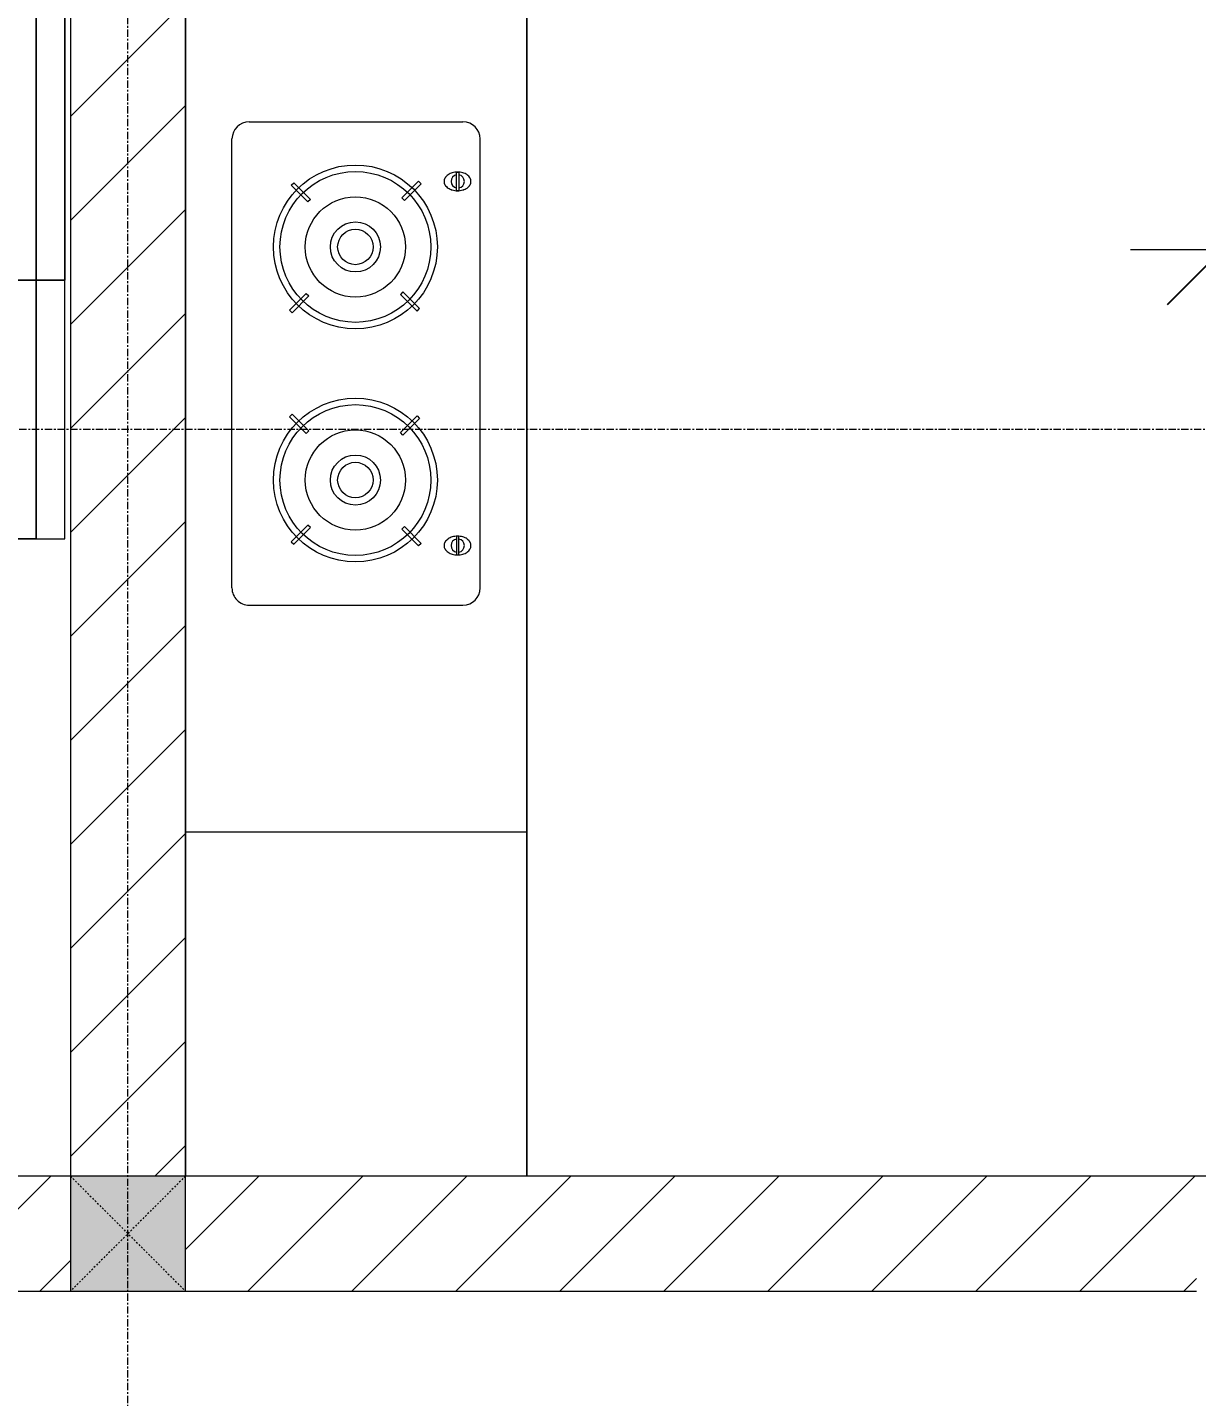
# Model space of a CAD drawing. Header units: millimetres. Extents: x 1591 to 239243, y -15958 to 82755.
# Drawn here: x 201776 to 203811, y 35354 to 37737 of the extents above; entities that cross this region are included whole.
import ezdxf

# ---------------------------------------------------------------- set-up
doc = ezdxf.new("R2010")
doc.units = ezdxf.units.MM
doc.linetypes.add('Dash_2_', pattern=[6, 3, -3])
doc.linetypes.add('Grid Line', pattern=[22.225, 12.7, -3.175, 3.175, -3.175])
for name, color, linetype, lineweight in [('0-1', 250, 'Continuous', 5), ('A-ANNO-DIMS', 211, 'Continuous', 9), ('A-ANNO-DIMS-160', 211, 'Continuous', 9), ('A-FLOR-2', 9, 'Continuous', 9), ('A-WALL-3', 113, 'Continuous', 18), ('A-WALL-PATT-2', 111, 'Continuous', 9), ('I-FURN', 30, 'Continuous', 9), ('I-FURN-1', 254, 'Continuous', 9), ('S-COLS', 52, 'Continuous', 9), ('S-COLS-6', 52, 'Continuous', 18), ('S-COLS-HDLN', 52, 'Dash_2_', 9), ('S-GRID-1', 1, 'Grid Line', 9)]:
    doc.layers.add(name, color=color, linetype=linetype, lineweight=lineweight)
doc.styles.add('UTM Avo', font='UTM Avo.ttf', dxfattribs={"width": 0.9, "height": 400})
doc.dimstyles.new('1_Dim_chi_tiet_2_5', dxfattribs={"dimscale": 304.8, "dimtxt": 399.720379, "dimasz": 0.629921, "dimexe": 0.524934, "dimexo": 0.0625, "dimgap": 0.052493, "dimtad": 1, "dimdec": 0, "dimrnd": 5, "dimzin": 0, "dimdsep": 46, "dimtxsty": 'UTM Avo', "dimblk1": 'OBLIQUE', "dimblk2": 'OBLIQUE', "dimsah": 1, "dimcen": 0.09, "dimdle": 0.524934, "dimazin": 0, "dimtfac": 1, "dimtdec": 4, "dimtix": 1, "dimtmove": 0, "dimatfit": 3, "dimfxl": 1.049869, "dimfxlon": 1, "dimtvp": 1, "dimtolj": 1, "dimtzin": 0, "dimarcsym": 2})
pattern_1 = [(45, (101998.83, 0), (-90.50967, 90.50967), [])]

# ---------------------------------------------------------------- blocks, each defined once
blk = doc.blocks.new('HE BEP A - HE BEP A-V108-TKCS_MB TẦNG 5')
at = {"layer": 'I-FURN'}
for p, q in [((4303.1, -11), (765.9, -11)), ((3703.5, -605.3), (3703.5, -11)), ((3279.1, -92.2), (2497.5, -92.2)), ((2467.5, -494.2), (2467.5, -122.2)), ((2555.1, -129.3), (2587.6, -129.3)), ((2555.1, -133.3), (2555.1, -129.3)), ((2587.6, -133.3), (2555.1, -133.3)), ((2587.6, -129.3), (2587.6, -133.3)), ((3189, -129.3), (3189, -133.3)), ((3221.5, -129.3), (3189, -129.3)), ((3189, -133.3), (3221.5, -133.3)), ((3221.5, -133.3), (3221.5, -129.3)), ((3309.1, -494.2), (3309.1, -122.2)), ((2575.3, -194.9), (2570.9, -199.3)), ((2570.9, -199.3), (2600, -228.4)), ((2604.4, -224), (2575.3, -194.9)), ((2792.8, -197.7), (2763.7, -226.8)), ((2768.1, -231.2), (2797.2, -202)), ((2797.2, -202), (2792.8, -197.7)), ((2979.4, -202), (2983.8, -197.7)), ((3008.5, -231.2), (2979.4, -202)), ((2983.8, -197.7), (3012.9, -226.8)), ((3172.2, -224), (3201.4, -194.9)), ((3205.8, -199.3), (3176.6, -228.4)), ((3201.4, -194.9), (3205.8, -199.3)), ((2600, -228.4), (2604.4, -224)), ((2763.7, -226.8), (2768.1, -231.2)), ((3012.9, -226.8), (3008.5, -231.2)), ((3176.6, -228.4), (3172.2, -224)), ((2573.6, -416.8), (2602.8, -387.7)), ((2607.1, -392.1), (2578, -421.2)), ((2602.8, -387.7), (2607.1, -392.1)), ((2766.5, -394.9), (2770.8, -390.5)), ((2795.6, -424), (2766.5, -394.9)), ((2770.8, -390.5), (2800, -419.6)), ((3005.8, -390.5), (2976.7, -419.6)), ((2981.1, -424), (3010.2, -394.9)), ((3010.2, -394.9), (3005.8, -390.5)), ((3173.9, -387.7), (3169.5, -392.1)), ((3169.5, -392.1), (3198.6, -421.2)), ((3203, -416.8), (3173.9, -387.7)), ((2578, -421.2), (2573.6, -416.8)), ((2800, -419.6), (2795.6, -424)), ((2976.7, -419.6), (2981.1, -424)), ((3198.6, -421.2), (3203, -416.8)), ((3279.1, -524.2), (2497.5, -524.2))]:
    blk.add_line(p, q, dxfattribs=at)
for centre, radius in [((2685.4, -309.4), 142.6), ((2685.4, -309.4), 131.3), ((3091.2, -309.4), 142.6), ((3091.2, -309.4), 131.3), ((2685.4, -309.4), 87.2), ((3091.2, -309.4), 87.2), ((2685.4, -309.4), 43.6), ((2685.4, -309.4), 30.9), ((3091.2, -309.4), 43.6), ((3091.2, -309.4), 30.9)]:
    blk.add_circle(centre, radius, dxfattribs=at)
for centre, radius, start, end in [((2497.5, -122.2), 30, 90, 180), ((3279.1, -122.2), 30, 360, 90), ((2580.1, -129.2), 24.7, 145.204, 163.9419), ((2574.8, -125.5), 18.1, 120.7976, 145.204), ((2571.4, -119.8), 11.5, 90, 120.7976), ((2571.4, -119.8), 11.5, 59.2024, 90), ((2568, -125.5), 18.1, 34.796, 59.2024), ((2562.6, -129.2), 24.7, 16.0581, 34.796), ((3214, -129.2), 24.7, 145.204, 163.9419), ((3208.7, -125.5), 18.1, 120.7976, 145.204), ((3205.3, -119.8), 11.5, 90, 120.7976), ((3205.3, -119.8), 11.5, 59.2024, 90), ((3201.9, -125.5), 18.1, 34.796, 59.2024), ((3196.5, -129.2), 24.7, 16.0581, 34.796), ((2588.6, -131.7), 33.5, 163.9419, 180), ((2588.6, -131.7), 33.5, 180, 196.0581), ((2580.1, -134.1), 24.7, 196.0581, 214.796), ((2571.3, -131.3), 11.6, 9.7177, 170.2823), ((2571.3, -131.3), 11.6, 189.9102, 350.0898), ((2562.6, -134.1), 24.7, 325.204, 343.9419), ((2554.1, -131.7), 33.5, 0, 16.0581), ((2554.1, -131.7), 33.5, 343.9419, 0), ((3222.5, -131.7), 33.5, 163.9419, 180), ((3222.5, -131.7), 33.5, 180, 196.0581), ((3214, -134.1), 24.7, 196.0581, 214.796), ((3205.3, -131.3), 11.6, 9.7177, 170.2823), ((3205.3, -131.3), 11.6, 189.9102, 350.0898), ((3196.5, -134.1), 24.7, 325.204, 343.9419), ((3188, -131.7), 33.5, 0, 16.0581), ((3188, -131.7), 33.5, 343.9419, 0), ((2574.8, -137.9), 18.1, 214.796, 239.2024), ((2571.4, -143.6), 11.5, 239.2024, 270), ((2571.4, -143.6), 11.5, 270, 300.7976), ((2568, -137.9), 18.1, 300.7976, 325.204), ((3208.7, -137.9), 18.1, 214.796, 239.2024), ((3205.3, -143.6), 11.5, 239.2024, 270), ((3205.3, -143.6), 11.5, 270, 300.7976), ((3201.9, -137.9), 18.1, 300.7976, 325.204), ((2497.5, -494.2), 30, 180, 270), ((3279.1, -494.2), 30, 270, 0)]:
    blk.add_arc(centre, radius, start, end, dxfattribs=at)
at = {"layer": 'I-FURN-1'}
blk.add_line((3.5, -11), (4303.1, -11), dxfattribs=at)
blk = doc.blocks.new('GIUONG NGU-2TAB-1600x2000 - GIUONG NGU-2TAB-1600x2000-V104-TKCS_MB TẦNG 5')
at = {"layer": 'I-FURN-1'}
for p, q in [((2108.2, 0), (458.5, 0)), ((458.5, 0), (2108.2, 0)), ((2108.2, -50), (2108.2, 0)), ((2558.2, 0), (2108.2, 0)), ((2108.2, 0), (2108.2, -50)), ((2558.2, -50), (2558.2, 0)), ((2108.2, -50), (458.5, -50)), ((458.5, -50), (2108.2, -50)), ((458.5, -50), (2108.2, -50)), ((2558.2, -50), (2108.2, -50)), ((2108.2, -50), (2108.2, -450.3)), ((2108.2, -1938.9), (2108.2, -50)), ((2108.2, -50), (2558.2, -50)), ((2108.2, -50), (2558.2, -50)), ((2108.2, -450.3), (2108.2, -50)), ((2108.2, -50), (2108.2, -1938.9)), ((2558.2, -450.3), (2558.2, -50)), ((2558.2, -50), (2558.2, -450.3))]:
    blk.add_line(p, q, dxfattribs=at)
blk = doc.blocks.new('NCV_TKTC_TANG 5_rvt-1-TKCS_MB TẦNG 5')
at = {"layer": 'A-FLOR-2'}
blk.add_line((100052.6, 39236.9), (100052.6, 35737.4), dxfattribs=at)
at = {"layer": 'I-FURN-1'}
for name, p, rotation in [('HE BEP A - HE BEP A-V108-TKCS_MB TẦNG 5', (100657.9, 40040.4), 269.9999999999999), ('GIUONG NGU-2TAB-1600x2000 - GIUONG NGU-2TAB-1600x2000-V104-TKCS_MB TẦNG 5', (99842.6, 39405.2), 270.0000000000005)]:
    blk.add_blockref(name, p, dxfattribs=dict(at, rotation=rotation))
blk = doc.blocks.new('G1_SOF - BO TRU - 200x200-3055083-TKCS_MB TẦNG 5')
at = {"layer": 'S-COLS'}
blk.add_hatch(color=256, dxfattribs=at).paths.add_polyline_path([(100, -100), (100, 100), (-100, 100), (-100, -100), (8.4, -100)])
at = {"layer": 'S-COLS-6'}
for p, q in [((100, 100), (-100, 100)), ((-100, 100), (-100, -100)), ((100, -100), (100, 100)), ((-100, -100), (100, -100))]:
    blk.add_line(p, q, dxfattribs=at)
at = {"layer": 'S-COLS-HDLN'}
for p, q in [((100, 100), (-100, -100)), ((-100, 100), (100, -100))]:
    blk.add_line(p, q, dxfattribs=at)
blk = doc.blocks.new('DIMBLOCK87-TKCS_MB TẦNG 5')
at = {"layer": 'A-ANNO-DIMS-160'}
for p, q in [((203958, 44496.9), (203958, 35577.4)), ((204278, 44336.9), (203798, 44336.9)), ((203958, 44336.9), (204278, 44336.9)), ((204278, 35737.4), (203798, 35737.4)), ((203958, 35737.4), (204278, 35737.4))]:
    blk.add_line(p, q, dxfattribs=at)
at = {"layer": 'A-ANNO-DIMS-160', "lineweight": 25}
for p, q in [((203958, 44336.9), (203862, 44432.9)), ((203958, 44336.9), (204054, 44240.9)), ((203958, 35737.4), (203862, 35833.4)), ((203958, 35737.4), (204054, 35641.4))]:
    blk.add_line(p, q, dxfattribs=at)
at = {"layer": 'A-ANNO-DIMS-160', "color": 0, "insert": (203438.3, 39489.4), "char_height": 400, "width": 1314.636, "attachment_point": 1, "rotation": 90, "line_spacing_factor": 1.110334, "style": 'UTM Avo'}
blk.add_mtext('8600', dxfattribs=at)
blk = doc.blocks.new('_Oblique')
at = {"color": 0, "linetype": 'ByBlock', "lineweight": -2}
blk.add_line((-0.5, -0.5), (0.5, 0.5), dxfattribs=at)
blk = doc.blocks.new('DIMBLOCK164-TKCS_MB TẦNG 5')
at = {"layer": 'A-ANNO-DIMS-160'}
for p, q in [((203856.4, 37030.3), (203856.4, 37510.3)), ((204856.4, 37030.3), (204856.4, 37510.3)), ((203696.4, 37350.3), (205016.4, 37350.3)), ((203856.4, 37350.3), (203856.4, 37030.3)), ((204856.4, 37350.3), (204856.4, 37030.3))]:
    blk.add_line(p, q, dxfattribs=at)
at = {"layer": 'A-ANNO-DIMS-160', "lineweight": 25}
for p, q in [((203856.4, 37350.3), (203952.4, 37446.3)), ((204856.4, 37350.3), (204952.4, 37446.3)), ((203856.4, 37350.3), (203760.4, 37254.3)), ((204856.4, 37350.3), (204760.4, 37254.3))]:
    blk.add_line(p, q, dxfattribs=at)
at = {"layer": 'A-ANNO-DIMS-160', "color": 0, "insert": (203808.6, 37869.9), "char_height": 400, "width": 1314.636, "attachment_point": 1, "line_spacing_factor": 1.110334, "style": 'UTM Avo'}
blk.add_mtext('1000', dxfattribs=at)

msp = doc.modelspace()

# ---------------------------------------------------------------- hatches: boundary and pattern name
at = {"layer": 'A-WALL-PATT-2'}
h = msp.add_hatch(dxfattribs=at)
h.set_pattern_fill('FP_1', color=256, style=0, pattern_type=2)
h.set_pattern_definition(pattern_1)
h.paths.add_polyline_path([(201851.4, 35737.4), (202051.4, 35737.4), (202051.4, 39236.9), (201851.4, 39236.9), (201851.4, 38432.1)])
h = msp.add_hatch(dxfattribs=at)
h.set_pattern_fill('FP_1', color=256, style=0, pattern_type=2)
h.set_pattern_definition(pattern_1)
h.paths.add_polyline_path([(196850.4, 35537.4), (196851.3, 35539.2), (196850.4, 35737.4), (196701.4, 35736.9), (196701.4, 35537.4), (196802.8, 35537.4)])
h.paths.add_polyline_path([(185651.4, 35537.4), (188651.1, 35537.4), (188651.1, 35737.4), (185651.4, 35737.4)])
h.paths.add_polyline_path([(208087, 35537.4), (210051.4, 35537.4), (210051.4, 35737.4), (206411.4, 35736.9), (206411.4, 35537.4), (207051.4, 35537.4)])
h.paths.add_polyline_path([(201851.4, 35537.4), (201851.4, 35737.4), (197051.3, 35736.9), (197051.3, 35537.4), (201638.9, 35537.4)])
h.paths.add_polyline_path([(188851.1, 35537.4), (190801.4, 35537.4), (190801.4, 35737.4), (188851.1, 35736.9), (188851.1, 35613.1)])
h.paths.add_polyline_path([(191891.4, 35537.4), (193651.5, 35537.4), (193651.4, 35737.4), (191891.4, 35736.9), (191891.4, 35697.4)])
h.paths.add_polyline_path([(193851.5, 35537.4), (195611.4, 35537.4), (195611.4, 35737.4), (193851.5, 35736.9)])
h.paths.add_polyline_path([(206211.4, 35537.4), (206211.4, 35737.4), (204901.4, 35736.9), (204901.4, 35537.4), (205669, 35537.4)])
h.paths.add_polyline_path([(202051.4, 35537.4), (203811.4, 35537.4), (203811.4, 35737.4), (202051.4, 35736.9), (202051.4, 35717)])

# ---------------------------------------------------------------- linework, layer by layer
at = {"layer": 'A-WALL-3'}
for p, q in [((201851.4, 39236.9), (201851.4, 35737.4)), ((202051.4, 35737.4), (202051.4, 39236.9)), ((201851.4, 35737.4), (197051.3, 35737.4)), ((203811.4, 35737.4), (202051.4, 35737.4)), ((197051.3, 35537.4), (201851.4, 35537.4)), ((202051.4, 35537.4), (203811.4, 35537.4))]:
    msp.add_line(p, q, dxfattribs=at)
at = {"layer": 'S-GRID-1'}
for p, q in [((201951.4, 19118.3), (201951.4, 76659.6)), ((229978.4, 37036.9), (136410.9, 37036.9))]:
    msp.add_line(p, q, dxfattribs=at)

# ---------------------------------------------------------------- block references
at = {"layer": '0-1'}
msp.add_blockref('NCV_TKTC_TANG 5_rvt-1-TKCS_MB TẦNG 5', (101998.8, 0), dxfattribs=at)
at = {"layer": 'S-COLS'}
msp.add_blockref('G1_SOF - BO TRU - 200x200-3055083-TKCS_MB TẦNG 5', (201951.4, 35637.4), dxfattribs=at)

# ---------------------------------------------------------------- dimensions: what is measured, and where the dimension line sits
at = {"layer": 'A-ANNO-DIMS'}
dim = msp.add_linear_dim(base=(203957.9583, 35737.3629), p1=(204277.9583, 44336.936), p2=(204277.9583, 35737.3629), angle=90, dimstyle='1_Dim_chi_tiet_2_5', override={"dimpost": '<>', "dimfxl": 8599.573178}, dxfattribs=at)
dim.commit()
dim.dimension.update_dxf_attribs({"geometry": 'DIMBLOCK87-TKCS_MB TẦNG 5', "text_midpoint": (203734.9662, 40037.1494)})
dim = msp.add_linear_dim(base=(204856.4, 37350.3), p1=(203856.4, 37030.3), p2=(204856.4, 37030.3), dimstyle='1_Dim_chi_tiet_2_5', override={"dimpost": '<>', "dimfxl": 1000}, dxfattribs=at)
dim.commit()
dim.dimension.update_dxf_attribs({"geometry": 'DIMBLOCK164-TKCS_MB TẦNG 5', "text_midpoint": (204356.4, 37573.3)})

doc.saveas('drawing.dxf')
